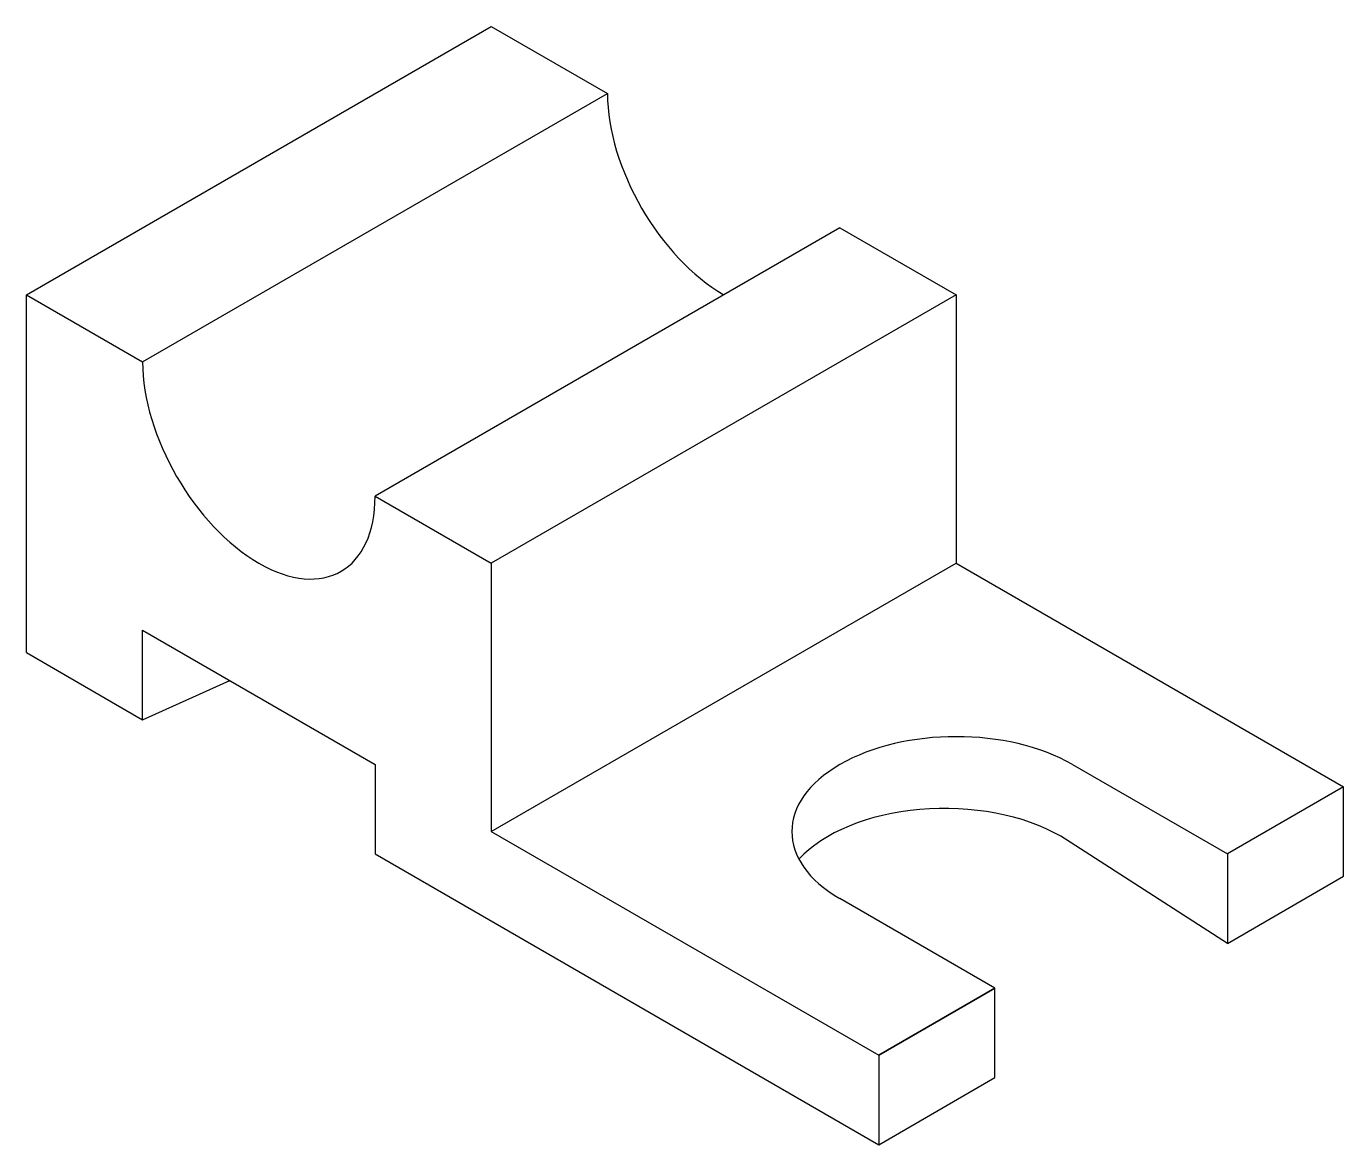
# Model space of a CAD drawing. Header units: millimetres. Extents: x 73 to 220, y 338 to 463.
import ezdxf

# ---------------------------------------------------------------- set-up
doc = ezdxf.new("R2010")
doc.units = ezdxf.units.MM

msp = doc.modelspace()

# ---------------------------------------------------------------- linework, layer by layer
for p, q in [((73.14, 433.47), (125.1, 463.47)), ((125.1, 463.47), (138.09, 455.97)), ((86.13, 425.97), (138.09, 455.97)), ((164.07, 440.97), (112.11, 410.97)), ((164.07, 440.97), (177.06, 433.47)), ((73.14, 393.47), (73.14, 433.47)), ((73.14, 433.47), (86.13, 425.97)), ((73.14, 433.47), (86.13, 425.97)), ((73.14, 433.47), (86.13, 425.97)), ((177.06, 433.47), (125.1, 403.47)), ((177.06, 433.47), (177.06, 403.47)), ((112.11, 410.97), (125.1, 403.47)), ((125.1, 403.47), (125.1, 373.47)), ((125.1, 373.47), (177.06, 403.47)), ((125.1, 403.47), (125.1, 403.47)), ((177.06, 403.47), (220.36, 378.47)), ((86.13, 385.97), (86.13, 395.97)), ((86.13, 395.97), (112.11, 380.97)), ((73.14, 393.47), (86.13, 385.97)), ((73.14, 393.47), (86.13, 385.97)), ((86.13, 385.97), (95.87, 390.35)), ((112.11, 380.97), (112.11, 370.97)), ((190.05, 380.97), (207.37, 370.97)), ((220.36, 378.47), (207.37, 370.97)), ((220.36, 368.47), (220.36, 378.47)), ((125.1, 373.47), (168.4, 348.47)), ((207.37, 360.97), (188.74, 372.95)), ((112.11, 370.97), (168.4, 338.47)), ((207.37, 370.97), (207.37, 360.97)), ((207.37, 360.97), (220.36, 368.47)), ((181.39, 355.97), (164.07, 365.97)), ((168.4, 348.47), (181.39, 355.97)), ((181.39, 355.97), (168.4, 348.47)), ((181.39, 345.97), (181.39, 355.97)), ((168.4, 348.47), (168.4, 338.47)), ((168.4, 338.47), (181.39, 345.97))]:
    msp.add_line(p, q)
for centre, major_axis, end_param in [((151.08, 448.47), (9.19, -15.91), 5.497787), ((99.12, 418.47), (9.19, -15.91), 7.068583), ((177.06, 373.47), (-18.37, 0), 7.068583), ((175.75, 365.45), (-18.37, 0), 5.799197)]:
    msp.add_ellipse(centre, major_axis=major_axis, ratio=0.57735, start_param=3.926991, end_param=end_param)

doc.saveas('drawing.dxf')
